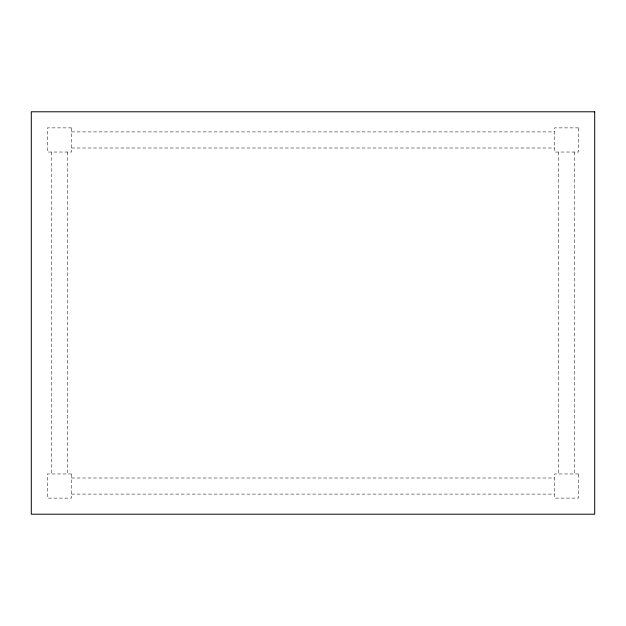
<?xml version="1.0" encoding="UTF-8"?>
<svg xmlns="http://www.w3.org/2000/svg" width="626" height="626" viewBox="0 0 626 626"><rect width="100%" height="100%" fill="white"/><g stroke="black" fill="none" stroke-linecap="round" stroke-linejoin="round"><path stroke-width="0.47" stroke-dasharray="3.13 2.35" d="M71.544 131.906L554.456 131.906M71.544 148.002L554.456 148.002M71.544 477.998L554.456 477.998M71.544 494.094L554.456 494.094M574.582 152.032L574.582 473.968M558.478 152.032L558.478 473.968M67.522 152.032L67.522 473.968M51.418 152.032L51.418 473.968M71.544 127.884L47.396 127.884L47.396 152.032L71.544 152.032L71.544 127.884M578.604 127.884L554.456 127.884L554.456 152.032L578.604 152.032L578.604 127.884M71.544 473.968L47.396 473.968L47.396 498.116L71.544 498.116L71.544 473.968M578.604 473.968L554.456 473.968L554.456 498.116L578.604 498.116L578.604 473.968"/><path stroke-width="0.94" d="M594.7 111.788L31.3 111.788L31.3 514.212L594.7 514.212L594.7 111.788"/></g></svg>
